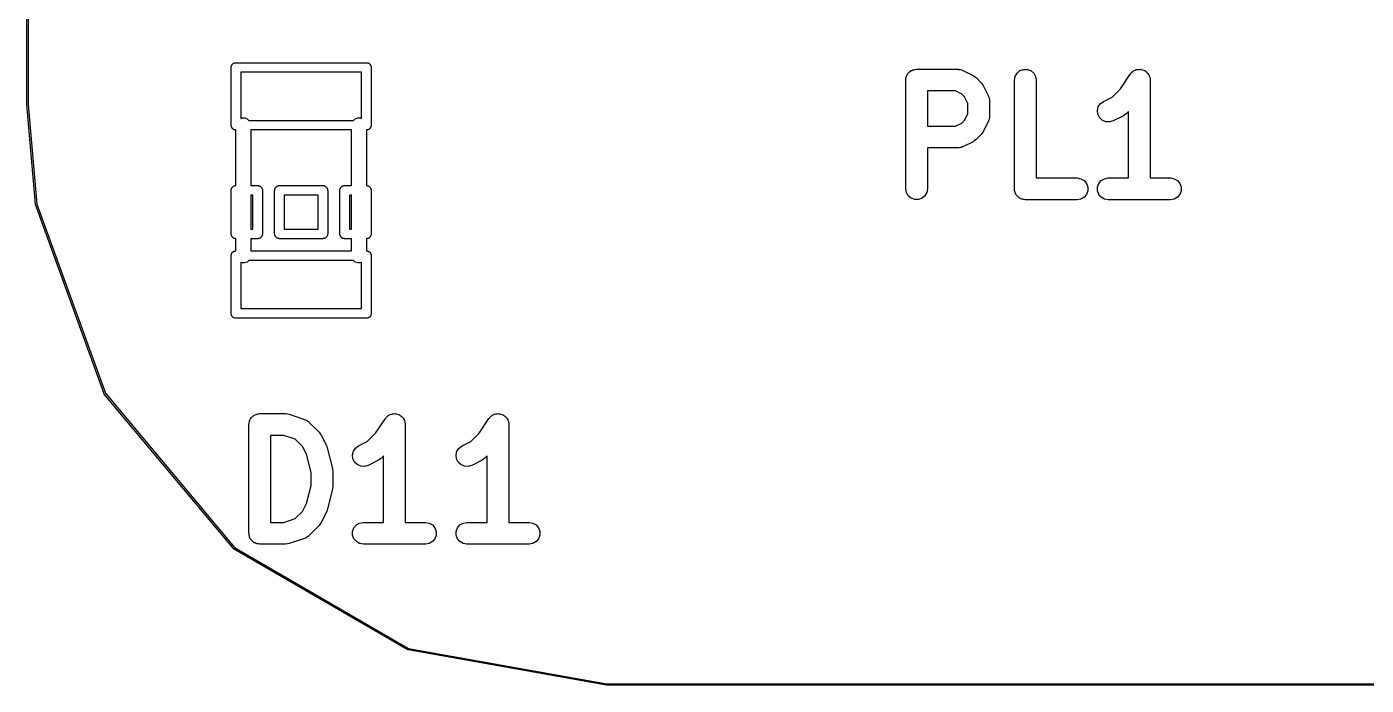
# Model space of a CAD drawing. Extents: x 69.6 to 139.6, y -158 to -61.
# Drawn here: x 76.58 to 85.82, y -158.04 to -153.5 of the extents above; entities that cross this region are included whole.
import ezdxf

# ---------------------------------------------------------------- set-up
doc = ezdxf.new("R2010")
doc.units = 0
doc.header["$MEASUREMENT"] = 0
doc.layers.add('BLACK', color=7, linetype='CONTINUOUS')

msp = doc.modelspace()

# ---------------------------------------------------------------- linework, layer by layer
at = {"layer": 'Black'}
for p, q in [((76.5833, -154.032), (76.5833, -152.032)), ((76.5933, -152.032), (76.5933, -154.032)), ((77.9987, -153.758), (78.0001, -153.755)), ((78.0001, -153.755), (78.0023, -153.754)), ((78.0023, -153.754), (78.0042, -153.751)), ((78.0042, -153.751), (78.0067, -153.75)), ((78.0067, -153.75), (78.0089, -153.748)), ((78.0089, -153.748), (78.0116, -153.747)), ((78.0116, -153.747), (78.0141, -153.746)), ((78.0141, -153.746), (78.017, -153.745)), ((78.017, -153.745), (78.0197, -153.744)), ((78.0197, -153.744), (78.0226, -153.744)), ((78.0226, -153.744), (78.0254, -153.744)), ((78.0254, -153.744), (78.9246, -153.744)), ((78.9246, -153.744), (78.9274, -153.744)), ((78.9274, -153.744), (78.9303, -153.744)), ((78.9303, -153.744), (78.933, -153.745)), ((78.933, -153.745), (78.9359, -153.746)), ((78.9359, -153.746), (78.9384, -153.747)), ((78.9384, -153.747), (78.9411, -153.748)), ((78.9411, -153.748), (78.9433, -153.75)), ((78.9433, -153.75), (78.9458, -153.751)), ((78.9458, -153.751), (78.9477, -153.754)), ((78.9477, -153.754), (78.9499, -153.755)), ((78.9499, -153.755), (78.9513, -153.758)), ((77.9924, -153.777), (77.9929, -153.774)), ((77.9924, -154.175), (77.9924, -153.777)), ((77.9929, -153.771), (77.9939, -153.768)), ((77.9929, -153.774), (77.9929, -153.771)), ((77.9939, -153.768), (77.9944, -153.765)), ((77.9944, -153.765), (77.9958, -153.763)), ((77.9958, -153.763), (77.9968, -153.76)), ((77.9968, -153.76), (77.9987, -153.758)), ((78.8916, -153.81), (78.0584, -153.81)), ((78.0584, -153.81), (78.0584, -154.129)), ((78.8916, -154.129), (78.8916, -153.81)), ((78.9513, -153.758), (78.9532, -153.76)), ((78.9532, -153.76), (78.9542, -153.763)), ((78.9542, -153.763), (78.9556, -153.765)), ((78.9556, -153.765), (78.9561, -153.768)), ((78.9561, -153.768), (78.9571, -153.771)), ((78.9571, -153.771), (78.9571, -153.774)), ((78.9571, -153.774), (78.9576, -153.777)), ((78.9576, -153.777), (78.9576, -154.175)), ((82.644, -153.851), (82.6462, -153.845)), ((82.6462, -153.845), (82.6474, -153.839)), ((82.6474, -153.839), (82.6507, -153.833)), ((82.6507, -153.833), (82.6529, -153.827)), ((82.6529, -153.827), (82.6571, -153.822)), ((82.6571, -153.822), (82.6604, -153.816)), ((82.6604, -153.816), (82.6654, -153.812)), ((82.6654, -153.812), (82.6696, -153.807)), ((82.6696, -153.807), (82.6753, -153.804)), ((82.6753, -153.804), (82.6804, -153.799)), ((82.6804, -153.799), (82.6865, -153.797)), ((82.6865, -153.797), (82.6922, -153.794)), ((82.6922, -153.794), (82.6987, -153.793)), ((82.6987, -153.793), (82.7048, -153.79)), ((82.7048, -153.79), (82.7114, -153.79)), ((82.7114, -153.79), (82.7179, -153.789)), ((82.7179, -153.789), (83.0036, -153.789)), ((83.0036, -153.789), (83.0078, -153.79)), ((83.0078, -153.79), (83.0121, -153.79)), ((83.0121, -153.79), (83.0206, -153.792)), ((83.0206, -153.792), (83.0292, -153.794)), ((83.0292, -153.794), (83.033, -153.796)), ((83.033, -153.796), (83.0371, -153.797)), ((83.0371, -153.797), (83.1085, -153.833)), ((83.1085, -153.833), (83.1182, -153.84)), ((83.1182, -153.84), (83.128, -153.847)), ((83.128, -153.847), (83.1637, -153.883)), ((83.3929, -153.864), (83.3974, -153.839)), ((83.3974, -153.839), (83.4104, -153.816)), ((83.4104, -153.816), (83.4304, -153.799)), ((83.4304, -153.799), (83.4548, -153.79)), ((83.4548, -153.79), (83.4809, -153.79)), ((83.4809, -153.79), (83.5054, -153.799)), ((83.5054, -153.799), (83.5253, -153.816)), ((83.5253, -153.816), (83.5383, -153.839)), ((83.5383, -153.839), (83.5429, -153.864)), ((84.1239, -153.924), (84.1912, -153.823)), ((84.1912, -153.823), (84.194, -153.82)), ((84.194, -153.82), (84.1961, -153.816)), ((84.1961, -153.816), (84.203, -153.81)), ((84.203, -153.81), (84.2092, -153.804)), ((84.2092, -153.804), (84.2129, -153.802)), ((84.2129, -153.802), (84.2161, -153.799)), ((84.2161, -153.799), (84.2245, -153.796)), ((84.2245, -153.796), (84.2325, -153.792)), ((84.2325, -153.792), (84.2366, -153.792)), ((84.2366, -153.792), (84.2405, -153.79)), ((84.2405, -153.79), (84.2495, -153.79)), ((84.2495, -153.79), (84.2584, -153.789)), ((84.2584, -153.789), (84.2624, -153.79)), ((84.2624, -153.79), (84.2666, -153.79)), ((84.2666, -153.79), (84.275, -153.793)), ((84.275, -153.793), (84.2837, -153.796)), ((84.2837, -153.796), (84.2872, -153.798)), ((84.2872, -153.798), (84.2911, -153.799)), ((84.2911, -153.799), (84.2979, -153.805)), ((84.2979, -153.805), (84.3054, -153.81)), ((84.3054, -153.81), (84.3078, -153.813)), ((84.3078, -153.813), (84.311, -153.816)), ((84.311, -153.816), (84.3155, -153.824)), ((84.3155, -153.824), (84.3208, -153.831)), ((84.3208, -153.831), (84.322, -153.835)), ((84.322, -153.835), (84.324, -153.839)), ((84.324, -153.839), (84.3256, -153.847)), ((84.3256, -153.847), (84.3281, -153.856)), ((82.6429, -153.864), (82.644, -153.858)), ((82.6429, -154.614), (82.6429, -153.864)), ((82.644, -153.858), (82.644, -153.851)), ((82.9859, -153.939), (82.7929, -153.939)), ((82.7929, -153.939), (82.7929, -154.182)), ((83.0306, -153.962), (82.9859, -153.939)), ((83.1637, -153.883), (83.1706, -153.893)), ((83.1706, -153.893), (83.1778, -153.902)), ((83.1778, -153.902), (83.2135, -153.974)), ((83.3929, -154.614), (83.3929, -153.864)), ((83.5429, -153.864), (83.5429, -154.539)), ((84.0663, -153.981), (84.1239, -153.924)), ((84.3281, -153.856), (84.3278, -153.86)), ((84.3278, -153.86), (84.3286, -153.864)), ((84.3286, -153.864), (84.3286, -154.539)), ((76.6428, -154.72), (76.5833, -154.032)), ((76.5833, -154.032), (76.5833, -154.032)), ((76.5833, -154.032), (76.5833, -154.032)), ((76.5933, -154.032), (76.6527, -154.719)), ((83.0491, -153.98), (83.0306, -153.962)), ((83.0714, -154.025), (83.0491, -153.98)), ((83.0714, -154.097), (83.0714, -154.025)), ((83.2135, -153.974), (83.2147, -153.978)), ((83.2147, -153.978), (83.2169, -153.981)), ((83.2169, -153.981), (83.2184, -153.99)), ((83.2184, -153.99), (83.2209, -153.999)), ((83.2209, -153.999), (83.2207, -154.003)), ((83.2207, -154.003), (83.2214, -154.007)), ((83.2214, -154.007), (83.2214, -154.114)), ((83.9705, -154.049), (83.9848, -154.027)), ((83.9848, -154.027), (84.0057, -154.011)), ((84.0057, -154.011), (84.0663, -153.981)), ((78.0584, -154.129), (78.0674, -154.125)), ((78.0674, -154.125), (78.085, -154.125)), ((78.085, -154.125), (78.1016, -154.131)), ((78.8484, -154.131), (78.865, -154.125)), ((78.865, -154.125), (78.8826, -154.125)), ((78.8826, -154.125), (78.8916, -154.129)), ((83.0491, -154.141), (83.0714, -154.097)), ((83.2209, -154.123), (83.2184, -154.131)), ((83.2214, -154.114), (83.2207, -154.119)), ((83.2207, -154.119), (83.2209, -154.123)), ((83.9644, -154.074), (83.9705, -154.049)), ((83.9674, -154.1), (83.9644, -154.074)), ((83.979, -154.123), (83.9674, -154.1)), ((83.998, -154.141), (83.979, -154.123)), ((84.1443, -154.11), (84.0728, -154.146)), ((84.1539, -154.103), (84.1443, -154.11)), ((84.1637, -154.096), (84.1539, -154.103)), ((84.1786, -154.081), (84.1637, -154.096)), ((84.1786, -154.539), (84.1786, -154.081)), ((77.9929, -154.178), (77.9924, -154.175)), ((77.9929, -154.181), (77.9929, -154.178)), ((77.9939, -154.184), (77.9929, -154.181)), ((77.9944, -154.187), (77.9939, -154.184)), ((77.9958, -154.189), (77.9944, -154.187)), ((77.9968, -154.192), (77.9958, -154.189)), ((77.9987, -154.194), (77.9968, -154.192)), ((78.0001, -154.197), (77.9987, -154.194)), ((78.0023, -154.199), (78.0001, -154.197)), ((78.0042, -154.201), (78.0023, -154.199)), ((78.0067, -154.202), (78.0042, -154.201)), ((78.0089, -154.204), (78.0067, -154.202)), ((78.0116, -154.205), (78.0089, -154.204)), ((78.0141, -154.206), (78.0116, -154.205)), ((78.017, -154.207), (78.0141, -154.206)), ((78.0197, -154.208), (78.017, -154.207)), ((78.0226, -154.208), (78.0197, -154.208)), ((78.0254, -154.208), (78.0226, -154.208)), ((78.0254, -154.592), (78.0254, -154.208)), ((78.1016, -154.131), (78.1147, -154.142)), ((78.1147, -154.142), (78.8353, -154.142)), ((78.823, -154.208), (78.127, -154.208)), ((78.127, -154.208), (78.127, -154.592)), ((78.823, -154.592), (78.823, -154.208)), ((78.8353, -154.142), (78.8484, -154.131)), ((78.9274, -154.208), (78.9246, -154.208)), ((78.9246, -154.208), (78.9246, -154.592)), ((78.9303, -154.208), (78.9274, -154.208)), ((78.933, -154.207), (78.9303, -154.208)), ((78.9359, -154.206), (78.933, -154.207)), ((78.9384, -154.205), (78.9359, -154.206)), ((78.9411, -154.204), (78.9384, -154.205)), ((78.9433, -154.202), (78.9411, -154.204)), ((78.9458, -154.201), (78.9433, -154.202)), ((78.9477, -154.199), (78.9458, -154.201)), ((78.9499, -154.197), (78.9477, -154.199)), ((78.9513, -154.194), (78.9499, -154.197)), ((78.9532, -154.192), (78.9513, -154.194)), ((78.9542, -154.189), (78.9532, -154.192)), ((78.9556, -154.187), (78.9542, -154.189)), ((78.9561, -154.184), (78.9556, -154.187)), ((78.9571, -154.181), (78.9561, -154.184)), ((78.9576, -154.175), (78.9571, -154.178)), ((78.9571, -154.178), (78.9571, -154.181)), ((82.7929, -154.182), (82.9859, -154.182)), ((82.9859, -154.182), (83.0306, -154.16)), ((83.0306, -154.16), (83.0491, -154.141)), ((83.2135, -154.148), (83.1778, -154.219)), ((83.2147, -154.144), (83.2135, -154.148)), ((83.2169, -154.14), (83.2147, -154.144)), ((83.2184, -154.131), (83.2169, -154.14)), ((84.0219, -154.152), (83.998, -154.141)), ((84.0479, -154.153), (84.0219, -154.152)), ((84.0728, -154.146), (84.0479, -154.153)), ((83.1085, -154.289), (83.0371, -154.324)), ((83.1182, -154.281), (83.1085, -154.289)), ((83.128, -154.274), (83.1182, -154.281)), ((83.1637, -154.239), (83.128, -154.274)), ((83.1706, -154.229), (83.1637, -154.239)), ((83.1778, -154.219), (83.1706, -154.229)), ((83.0036, -154.332), (82.7929, -154.332)), ((82.7929, -154.332), (82.7929, -154.614)), ((83.0078, -154.331), (83.0036, -154.332)), ((83.0121, -154.332), (83.0078, -154.331)), ((83.0206, -154.329), (83.0121, -154.332)), ((83.0292, -154.328), (83.0206, -154.329)), ((83.033, -154.325), (83.0292, -154.328)), ((83.0371, -154.324), (83.033, -154.325)), ((83.5429, -154.539), (83.825, -154.539)), ((83.825, -154.539), (83.8507, -154.544)), ((83.8507, -154.544), (83.8732, -154.557)), ((83.8732, -154.557), (83.89, -154.577)), ((83.89, -154.577), (83.8989, -154.601)), ((83.9654, -154.601), (83.9743, -154.577)), ((83.9743, -154.577), (83.9911, -154.557)), ((83.9911, -154.557), (84.0136, -154.544)), ((84.0136, -154.544), (84.0393, -154.539)), ((84.0393, -154.539), (84.1786, -154.539)), ((84.3286, -154.539), (84.4679, -154.539)), ((84.4679, -154.539), (84.4935, -154.544)), ((84.4935, -154.544), (84.5161, -154.557)), ((84.5161, -154.557), (84.5328, -154.577)), ((84.5328, -154.577), (84.5417, -154.601)), ((77.9924, -154.625), (77.9929, -154.622)), ((77.9924, -154.925), (77.9924, -154.625)), ((77.9929, -154.619), (77.9939, -154.617)), ((77.9929, -154.622), (77.9929, -154.619)), ((77.9939, -154.617), (77.9944, -154.614)), ((77.9944, -154.614), (77.9958, -154.611)), ((77.9958, -154.611), (77.9968, -154.608)), ((77.9968, -154.608), (77.9987, -154.606)), ((77.9987, -154.606), (78.0001, -154.604)), ((78.0001, -154.604), (78.0023, -154.602)), ((78.0023, -154.602), (78.0042, -154.6)), ((78.0042, -154.6), (78.0067, -154.598)), ((78.0067, -154.598), (78.0089, -154.596)), ((78.0089, -154.596), (78.0116, -154.595)), ((78.0116, -154.595), (78.0141, -154.594)), ((78.0141, -154.594), (78.017, -154.593)), ((78.017, -154.593), (78.0197, -154.592)), ((78.0197, -154.592), (78.0226, -154.592)), ((78.0226, -154.592), (78.0254, -154.592)), ((78.127, -154.592), (78.1753, -154.592)), ((78.1423, -154.658), (78.127, -154.658)), ((78.127, -154.658), (78.127, -154.892)), ((78.1423, -154.892), (78.1423, -154.658)), ((78.1753, -154.592), (78.1781, -154.592)), ((78.1781, -154.592), (78.181, -154.592)), ((78.181, -154.592), (78.1837, -154.593)), ((78.1837, -154.593), (78.1866, -154.594)), ((78.1866, -154.594), (78.1891, -154.595)), ((78.1891, -154.595), (78.1918, -154.596)), ((78.1918, -154.596), (78.194, -154.598)), ((78.194, -154.598), (78.1965, -154.6)), ((78.1965, -154.6), (78.1984, -154.602)), ((78.1984, -154.602), (78.2006, -154.604)), ((78.2006, -154.604), (78.202, -154.606)), ((78.202, -154.606), (78.2039, -154.608)), ((78.2039, -154.608), (78.2049, -154.611)), ((78.2049, -154.611), (78.2063, -154.614)), ((78.2063, -154.614), (78.2068, -154.617)), ((78.2068, -154.617), (78.2078, -154.619)), ((78.2078, -154.619), (78.2078, -154.622)), ((78.2078, -154.622), (78.2083, -154.625)), ((78.2083, -154.625), (78.2083, -154.925)), ((78.2921, -154.625), (78.2926, -154.622)), ((78.2921, -154.925), (78.2921, -154.625)), ((78.2926, -154.619), (78.2936, -154.617)), ((78.2926, -154.622), (78.2926, -154.619)), ((78.2936, -154.617), (78.2941, -154.614)), ((78.2941, -154.614), (78.2956, -154.611)), ((78.2956, -154.611), (78.2965, -154.608)), ((78.2965, -154.608), (78.2984, -154.606)), ((78.2984, -154.606), (78.2998, -154.604)), ((78.2998, -154.604), (78.3021, -154.602)), ((78.3021, -154.602), (78.3039, -154.6)), ((78.3039, -154.6), (78.3064, -154.598)), ((78.3064, -154.598), (78.3086, -154.596)), ((78.3086, -154.596), (78.3113, -154.595)), ((78.3113, -154.595), (78.3138, -154.594)), ((78.3138, -154.594), (78.3167, -154.593)), ((78.3167, -154.593), (78.3194, -154.592)), ((78.3194, -154.592), (78.3223, -154.592)), ((78.3223, -154.592), (78.3251, -154.592)), ((78.3251, -154.592), (78.6249, -154.592)), ((78.5918, -154.658), (78.3582, -154.658)), ((78.3582, -154.658), (78.3582, -154.892)), ((78.5918, -154.892), (78.5918, -154.658)), ((78.6249, -154.592), (78.6277, -154.592)), ((78.6277, -154.592), (78.6306, -154.592)), ((78.6306, -154.592), (78.6333, -154.593)), ((78.6333, -154.593), (78.6362, -154.594)), ((78.6362, -154.594), (78.6387, -154.595)), ((78.6387, -154.595), (78.6414, -154.596)), ((78.6414, -154.596), (78.6436, -154.598)), ((78.6436, -154.598), (78.6461, -154.6)), ((78.6461, -154.6), (78.6479, -154.602)), ((78.6479, -154.602), (78.6502, -154.604)), ((78.6502, -154.604), (78.6516, -154.606)), ((78.6516, -154.606), (78.6535, -154.608)), ((78.6535, -154.608), (78.6544, -154.611)), ((78.6544, -154.611), (78.6559, -154.614)), ((78.6559, -154.614), (78.6564, -154.617)), ((78.6564, -154.617), (78.6574, -154.619)), ((78.6574, -154.619), (78.6574, -154.622)), ((78.6574, -154.622), (78.6579, -154.625)), ((78.6579, -154.625), (78.6579, -154.925)), ((78.7417, -154.625), (78.7422, -154.622)), ((78.7417, -154.925), (78.7417, -154.625)), ((78.7422, -154.619), (78.7432, -154.617)), ((78.7422, -154.622), (78.7422, -154.619)), ((78.7432, -154.617), (78.7437, -154.614)), ((78.7437, -154.614), (78.7451, -154.611)), ((78.7451, -154.611), (78.7461, -154.608)), ((78.7461, -154.608), (78.748, -154.606)), ((78.748, -154.606), (78.7494, -154.604)), ((78.7494, -154.604), (78.7516, -154.602)), ((78.7516, -154.602), (78.7535, -154.6)), ((78.7535, -154.6), (78.756, -154.598)), ((78.756, -154.598), (78.7582, -154.596)), ((78.7582, -154.596), (78.7609, -154.595)), ((78.7609, -154.595), (78.7634, -154.594)), ((78.7634, -154.594), (78.7663, -154.593)), ((78.7663, -154.593), (78.769, -154.592)), ((78.769, -154.592), (78.7719, -154.592)), ((78.7719, -154.592), (78.7747, -154.592)), ((78.7747, -154.592), (78.823, -154.592)), ((78.823, -154.658), (78.8077, -154.658)), ((78.8077, -154.658), (78.8077, -154.892)), ((78.823, -154.892), (78.823, -154.658)), ((78.9246, -154.592), (78.9274, -154.592)), ((78.9274, -154.592), (78.9303, -154.592)), ((78.9303, -154.592), (78.933, -154.593)), ((78.933, -154.593), (78.9359, -154.594)), ((78.9359, -154.594), (78.9384, -154.595)), ((78.9384, -154.595), (78.9411, -154.596)), ((78.9411, -154.596), (78.9433, -154.598)), ((78.9433, -154.598), (78.9458, -154.6)), ((78.9458, -154.6), (78.9477, -154.602)), ((78.9477, -154.602), (78.9499, -154.604)), ((78.9499, -154.604), (78.9513, -154.606)), ((78.9513, -154.606), (78.9532, -154.608)), ((78.9532, -154.608), (78.9542, -154.611)), ((78.9542, -154.611), (78.9556, -154.614)), ((78.9556, -154.614), (78.9561, -154.617)), ((78.9561, -154.617), (78.9571, -154.619)), ((78.9571, -154.619), (78.9571, -154.622)), ((78.9571, -154.622), (78.9576, -154.625)), ((78.9576, -154.625), (78.9576, -154.925)), ((82.6474, -154.64), (82.6429, -154.614)), ((82.6604, -154.662), (82.6474, -154.64)), ((82.6804, -154.679), (82.6604, -154.662)), ((82.7048, -154.688), (82.6804, -154.679)), ((82.7554, -154.679), (82.7309, -154.688)), ((82.7753, -154.662), (82.7554, -154.679)), ((82.7883, -154.64), (82.7753, -154.662)), ((82.7929, -154.614), (82.7883, -154.64)), ((83.394, -154.621), (83.3929, -154.614)), ((83.394, -154.627), (83.394, -154.621)), ((83.3962, -154.633), (83.394, -154.627)), ((83.3974, -154.64), (83.3962, -154.633)), ((83.4007, -154.646), (83.3974, -154.64)), ((83.4029, -154.652), (83.4007, -154.646)), ((83.4071, -154.657), (83.4029, -154.652)), ((83.4104, -154.662), (83.4071, -154.657)), ((83.4154, -154.667), (83.4104, -154.662)), ((83.4196, -154.672), (83.4154, -154.667)), ((83.4253, -154.675), (83.4196, -154.672)), ((83.4304, -154.679), (83.4253, -154.675)), ((83.4365, -154.681), (83.4304, -154.679)), ((83.8732, -154.672), (83.8507, -154.685)), ((83.89, -154.652), (83.8732, -154.672)), ((83.8989, -154.627), (83.89, -154.652)), ((83.8989, -154.601), (83.8989, -154.627)), ((83.9654, -154.627), (83.9654, -154.601)), ((83.9743, -154.652), (83.9654, -154.627)), ((83.9911, -154.672), (83.9743, -154.652)), ((84.0136, -154.685), (83.9911, -154.672)), ((84.5161, -154.672), (84.4935, -154.685)), ((84.5328, -154.652), (84.5161, -154.672)), ((84.5417, -154.627), (84.5328, -154.652)), ((84.5417, -154.601), (84.5417, -154.627)), ((76.643, -154.721), (76.6428, -154.72)), ((76.6431, -154.721), (76.643, -154.721)), ((77.116, -156.028), (76.6431, -154.721)), ((76.6527, -154.719), (77.1251, -156.023)), ((82.7309, -154.688), (82.7048, -154.688)), ((83.4422, -154.685), (83.4365, -154.681)), ((83.4487, -154.686), (83.4422, -154.685)), ((83.4548, -154.688), (83.4487, -154.686)), ((83.4614, -154.688), (83.4548, -154.688)), ((83.4679, -154.689), (83.4614, -154.688)), ((83.825, -154.689), (83.4679, -154.689)), ((83.8507, -154.685), (83.825, -154.689)), ((84.0393, -154.689), (84.0136, -154.685)), ((84.4679, -154.689), (84.0393, -154.689)), ((84.4935, -154.685), (84.4679, -154.689)), ((77.9929, -154.928), (77.9924, -154.925)), ((77.9929, -154.93), (77.9929, -154.928)), ((77.9939, -154.933), (77.9929, -154.93)), ((77.9944, -154.936), (77.9939, -154.933)), ((77.9958, -154.939), (77.9944, -154.936)), ((77.9968, -154.941), (77.9958, -154.939)), ((77.9987, -154.943), (77.9968, -154.941)), ((78.0001, -154.946), (77.9987, -154.943)), ((78.0023, -154.948), (78.0001, -154.946)), ((78.0042, -154.95), (78.0023, -154.948)), ((78.0067, -154.951), (78.0042, -154.95)), ((78.0089, -154.953), (78.0067, -154.951)), ((78.0116, -154.954), (78.0089, -154.953)), ((78.0141, -154.956), (78.0116, -154.954)), ((78.017, -154.956), (78.0141, -154.956)), ((78.0197, -154.957), (78.017, -154.956)), ((78.127, -154.892), (78.1423, -154.892)), ((78.1837, -154.956), (78.181, -154.957)), ((78.1866, -154.956), (78.1837, -154.956)), ((78.1891, -154.954), (78.1866, -154.956)), ((78.1918, -154.953), (78.1891, -154.954)), ((78.194, -154.951), (78.1918, -154.953)), ((78.1965, -154.95), (78.194, -154.951)), ((78.1984, -154.948), (78.1965, -154.95)), ((78.2006, -154.946), (78.1984, -154.948)), ((78.202, -154.943), (78.2006, -154.946)), ((78.2039, -154.941), (78.202, -154.943)), ((78.2049, -154.939), (78.2039, -154.941)), ((78.2063, -154.936), (78.2049, -154.939)), ((78.2068, -154.933), (78.2063, -154.936)), ((78.2078, -154.93), (78.2068, -154.933)), ((78.2083, -154.925), (78.2078, -154.928)), ((78.2078, -154.928), (78.2078, -154.93)), ((78.2926, -154.928), (78.2921, -154.925)), ((78.2926, -154.93), (78.2926, -154.928)), ((78.2936, -154.933), (78.2926, -154.93)), ((78.2941, -154.936), (78.2936, -154.933)), ((78.2956, -154.939), (78.2941, -154.936)), ((78.2965, -154.941), (78.2956, -154.939)), ((78.2984, -154.943), (78.2965, -154.941)), ((78.2998, -154.946), (78.2984, -154.943)), ((78.3021, -154.948), (78.2998, -154.946)), ((78.3039, -154.95), (78.3021, -154.948)), ((78.3064, -154.951), (78.3039, -154.95)), ((78.3086, -154.953), (78.3064, -154.951)), ((78.3113, -154.954), (78.3086, -154.953)), ((78.3138, -154.956), (78.3113, -154.954)), ((78.3167, -154.956), (78.3138, -154.956)), ((78.3194, -154.957), (78.3167, -154.956)), ((78.3582, -154.892), (78.5918, -154.892)), ((78.6333, -154.956), (78.6306, -154.957)), ((78.6362, -154.956), (78.6333, -154.956)), ((78.6387, -154.954), (78.6362, -154.956)), ((78.6414, -154.953), (78.6387, -154.954)), ((78.6436, -154.951), (78.6414, -154.953)), ((78.6461, -154.95), (78.6436, -154.951)), ((78.6479, -154.948), (78.6461, -154.95)), ((78.6502, -154.946), (78.6479, -154.948)), ((78.6516, -154.943), (78.6502, -154.946)), ((78.6535, -154.941), (78.6516, -154.943)), ((78.6544, -154.939), (78.6535, -154.941)), ((78.6559, -154.936), (78.6544, -154.939)), ((78.6564, -154.933), (78.6559, -154.936)), ((78.6574, -154.93), (78.6564, -154.933)), ((78.6579, -154.925), (78.6574, -154.928)), ((78.6574, -154.928), (78.6574, -154.93)), ((78.7422, -154.928), (78.7417, -154.925)), ((78.7422, -154.93), (78.7422, -154.928)), ((78.7432, -154.933), (78.7422, -154.93)), ((78.7437, -154.936), (78.7432, -154.933)), ((78.7451, -154.939), (78.7437, -154.936)), ((78.7461, -154.941), (78.7451, -154.939)), ((78.748, -154.943), (78.7461, -154.941)), ((78.7494, -154.946), (78.748, -154.943)), ((78.7516, -154.948), (78.7494, -154.946)), ((78.7535, -154.95), (78.7516, -154.948)), ((78.756, -154.951), (78.7535, -154.95)), ((78.7582, -154.953), (78.756, -154.951)), ((78.7609, -154.954), (78.7582, -154.953)), ((78.7634, -154.956), (78.7609, -154.954)), ((78.7663, -154.956), (78.7634, -154.956)), ((78.769, -154.957), (78.7663, -154.956)), ((78.8077, -154.892), (78.823, -154.892)), ((78.933, -154.956), (78.9303, -154.957)), ((78.9359, -154.956), (78.933, -154.956)), ((78.9384, -154.954), (78.9359, -154.956)), ((78.9411, -154.953), (78.9384, -154.954)), ((78.9433, -154.951), (78.9411, -154.953)), ((78.9458, -154.95), (78.9433, -154.951)), ((78.9477, -154.948), (78.9458, -154.95)), ((78.9499, -154.946), (78.9477, -154.948)), ((78.9513, -154.943), (78.9499, -154.946)), ((78.9532, -154.941), (78.9513, -154.943)), ((78.9542, -154.939), (78.9532, -154.941)), ((78.9556, -154.936), (78.9542, -154.939)), ((78.9561, -154.933), (78.9556, -154.936)), ((78.9571, -154.93), (78.9561, -154.933)), ((78.9576, -154.925), (78.9571, -154.928)), ((78.9571, -154.928), (78.9571, -154.93)), ((78.0042, -155.049), (78.0067, -155.048)), ((78.0067, -155.048), (78.0089, -155.046)), ((78.0089, -155.046), (78.0116, -155.045)), ((78.0116, -155.045), (78.0141, -155.044)), ((78.0141, -155.044), (78.017, -155.043)), ((78.017, -155.043), (78.0197, -155.042)), ((78.0226, -154.957), (78.0197, -154.957)), ((78.0197, -155.042), (78.0226, -155.042)), ((78.0254, -154.958), (78.0226, -154.957)), ((78.0226, -155.042), (78.0254, -155.042)), ((78.0254, -155.042), (78.0254, -154.958)), ((78.1753, -154.958), (78.127, -154.958)), ((78.127, -154.958), (78.127, -155.042)), ((78.127, -155.042), (78.823, -155.042)), ((78.1781, -154.957), (78.1753, -154.958)), ((78.181, -154.957), (78.1781, -154.957)), ((78.3223, -154.957), (78.3194, -154.957)), ((78.3251, -154.958), (78.3223, -154.957)), ((78.6249, -154.958), (78.3251, -154.958)), ((78.6277, -154.957), (78.6249, -154.958)), ((78.6306, -154.957), (78.6277, -154.957)), ((78.7719, -154.957), (78.769, -154.957)), ((78.7747, -154.958), (78.7719, -154.957)), ((78.823, -154.958), (78.7747, -154.958)), ((78.823, -155.042), (78.823, -154.958)), ((78.9274, -154.957), (78.9246, -154.958)), ((78.9246, -154.958), (78.9246, -155.042)), ((78.9246, -155.042), (78.9274, -155.042)), ((78.9303, -154.957), (78.9274, -154.957)), ((78.9274, -155.042), (78.9303, -155.042)), ((78.9303, -155.042), (78.933, -155.043)), ((78.933, -155.043), (78.9359, -155.044)), ((78.9359, -155.044), (78.9384, -155.045)), ((78.9384, -155.045), (78.9411, -155.046)), ((78.9411, -155.046), (78.9433, -155.048)), ((78.9433, -155.048), (78.9458, -155.049)), ((77.9924, -155.075), (77.9929, -155.072)), ((77.9924, -155.473), (77.9924, -155.075)), ((77.9929, -155.069), (77.9939, -155.066)), ((77.9929, -155.072), (77.9929, -155.069)), ((77.9939, -155.066), (77.9944, -155.063)), ((77.9944, -155.063), (77.9958, -155.061)), ((77.9958, -155.061), (77.9968, -155.058)), ((77.9968, -155.058), (77.9987, -155.056)), ((77.9987, -155.056), (78.0001, -155.053)), ((78.0001, -155.053), (78.0023, -155.051)), ((78.0023, -155.051), (78.0042, -155.049)), ((78.0674, -155.125), (78.0584, -155.121)), ((78.0584, -155.121), (78.0584, -155.44)), ((78.085, -155.125), (78.0674, -155.125)), ((78.1016, -155.119), (78.085, -155.125)), ((78.1147, -155.108), (78.1016, -155.119)), ((78.8353, -155.108), (78.1147, -155.108)), ((78.8484, -155.119), (78.8353, -155.108)), ((78.865, -155.125), (78.8484, -155.119)), ((78.8826, -155.125), (78.865, -155.125)), ((78.8916, -155.121), (78.8826, -155.125)), ((78.8916, -155.44), (78.8916, -155.121)), ((78.9458, -155.049), (78.9477, -155.051)), ((78.9477, -155.051), (78.9499, -155.053)), ((78.9499, -155.053), (78.9513, -155.056)), ((78.9513, -155.056), (78.9532, -155.058)), ((78.9532, -155.058), (78.9542, -155.061)), ((78.9542, -155.061), (78.9556, -155.063)), ((78.9556, -155.063), (78.9561, -155.066)), ((78.9561, -155.066), (78.9571, -155.069)), ((78.9571, -155.069), (78.9571, -155.072)), ((78.9571, -155.072), (78.9576, -155.075)), ((78.9576, -155.075), (78.9576, -155.473)), ((77.9929, -155.476), (77.9924, -155.473)), ((77.9929, -155.479), (77.9929, -155.476)), ((77.9939, -155.482), (77.9929, -155.479)), ((77.9944, -155.485), (77.9939, -155.482)), ((77.9958, -155.487), (77.9944, -155.485)), ((77.9968, -155.49), (77.9958, -155.487)), ((77.9987, -155.492), (77.9968, -155.49)), ((78.0001, -155.495), (77.9987, -155.492)), ((78.0023, -155.496), (78.0001, -155.495)), ((78.0042, -155.499), (78.0023, -155.496)), ((78.0067, -155.5), (78.0042, -155.499)), ((78.0089, -155.502), (78.0067, -155.5)), ((78.0116, -155.503), (78.0089, -155.502)), ((78.0141, -155.504), (78.0116, -155.503)), ((78.017, -155.505), (78.0141, -155.504)), ((78.0197, -155.506), (78.017, -155.505)), ((78.0226, -155.506), (78.0197, -155.506)), ((78.0254, -155.506), (78.0226, -155.506)), ((78.9246, -155.506), (78.0254, -155.506)), ((78.0584, -155.44), (78.8916, -155.44)), ((78.9274, -155.506), (78.9246, -155.506)), ((78.9303, -155.506), (78.9274, -155.506)), ((78.933, -155.505), (78.9303, -155.506)), ((78.9359, -155.504), (78.933, -155.505)), ((78.9384, -155.503), (78.9359, -155.504)), ((78.9411, -155.502), (78.9384, -155.503)), ((78.9433, -155.5), (78.9411, -155.502)), ((78.9458, -155.499), (78.9433, -155.5)), ((78.9477, -155.496), (78.9458, -155.499)), ((78.9499, -155.495), (78.9477, -155.496)), ((78.9513, -155.492), (78.9499, -155.495)), ((78.9532, -155.49), (78.9513, -155.492)), ((78.9542, -155.487), (78.9532, -155.49)), ((78.9556, -155.485), (78.9542, -155.487)), ((78.9561, -155.482), (78.9556, -155.485)), ((78.9571, -155.479), (78.9561, -155.482)), ((78.9576, -155.473), (78.9571, -155.476)), ((78.9571, -155.476), (78.9571, -155.479)), ((77.1168, -156.029), (77.116, -156.028)), ((78.0079, -157.095), (77.1168, -156.029)), ((77.1251, -156.023), (78.015, -157.088)), ((78.1143, -156.239), (78.1154, -156.233)), ((78.1143, -156.989), (78.1143, -156.239)), ((78.1154, -156.226), (78.1177, -156.22)), ((78.1154, -156.233), (78.1154, -156.226)), ((78.1177, -156.22), (78.1188, -156.214)), ((78.1188, -156.214), (78.1221, -156.208)), ((78.1221, -156.208), (78.1243, -156.202)), ((78.1243, -156.202), (78.1286, -156.197)), ((78.1286, -156.197), (78.1318, -156.191)), ((78.1318, -156.191), (78.1369, -156.187)), ((78.1369, -156.187), (78.1411, -156.182)), ((78.1411, -156.182), (78.1468, -156.179)), ((78.1468, -156.179), (78.1518, -156.174)), ((78.1518, -156.174), (78.158, -156.172)), ((78.158, -156.172), (78.1636, -156.169)), ((78.1636, -156.169), (78.1701, -156.168)), ((78.1701, -156.168), (78.1763, -156.165)), ((78.1763, -156.165), (78.1828, -156.165)), ((78.1828, -156.165), (78.1893, -156.164)), ((78.1893, -156.164), (78.3679, -156.164)), ((78.3679, -156.164), (78.3797, -156.166)), ((78.3797, -156.166), (78.3916, -156.168)), ((78.3916, -156.168), (78.4987, -156.204)), ((78.4987, -156.204), (78.5025, -156.206)), ((78.5025, -156.206), (78.5067, -156.207)), ((78.5067, -156.207), (78.5139, -156.212)), ((78.5139, -156.212), (78.5216, -156.216)), ((78.5216, -156.216), (78.5245, -156.219)), ((78.5245, -156.219), (78.528, -156.222)), ((78.528, -156.222), (78.5995, -156.293)), ((78.9881, -156.299), (79.0555, -156.198)), ((79.0555, -156.198), (79.0583, -156.195)), ((79.0583, -156.195), (79.0604, -156.191)), ((79.0604, -156.191), (79.0673, -156.185)), ((79.0673, -156.185), (79.0734, -156.179)), ((79.0734, -156.179), (79.0772, -156.177)), ((79.0772, -156.177), (79.0804, -156.174)), ((79.0804, -156.174), (79.0888, -156.171)), ((79.0888, -156.171), (79.0968, -156.167)), ((79.0968, -156.167), (79.1009, -156.167)), ((79.1009, -156.167), (79.1048, -156.165)), ((79.1048, -156.165), (79.1138, -156.165)), ((79.1138, -156.165), (79.1227, -156.164)), ((79.1227, -156.164), (79.1267, -156.165)), ((79.1267, -156.165), (79.1309, -156.165)), ((79.1309, -156.165), (79.1393, -156.168)), ((79.1393, -156.168), (79.148, -156.171)), ((79.148, -156.171), (79.1514, -156.173)), ((79.1514, -156.173), (79.1554, -156.174)), ((79.1554, -156.174), (79.1622, -156.18)), ((79.1622, -156.18), (79.1697, -156.185)), ((79.1697, -156.185), (79.1721, -156.188)), ((79.1721, -156.188), (79.1753, -156.191)), ((79.1753, -156.191), (79.1798, -156.199)), ((79.1798, -156.199), (79.1851, -156.206)), ((79.1851, -156.206), (79.1863, -156.21)), ((79.1863, -156.21), (79.1883, -156.214)), ((79.1883, -156.214), (79.1899, -156.222)), ((79.1899, -156.222), (79.1924, -156.231)), ((79.1924, -156.231), (79.1921, -156.235)), ((79.1921, -156.235), (79.1929, -156.239)), ((79.1929, -156.239), (79.1929, -156.914)), ((79.7024, -156.299), (79.7697, -156.198)), ((79.7697, -156.198), (79.7726, -156.195)), ((79.7726, -156.195), (79.7747, -156.191)), ((79.7747, -156.191), (79.7815, -156.185)), ((79.7815, -156.185), (79.7877, -156.179)), ((79.7877, -156.179), (79.7915, -156.177)), ((79.7915, -156.177), (79.7946, -156.174)), ((79.7946, -156.174), (79.8031, -156.171)), ((79.8031, -156.171), (79.8111, -156.167)), ((79.8111, -156.167), (79.8152, -156.167)), ((79.8152, -156.167), (79.8191, -156.165)), ((79.8191, -156.165), (79.8281, -156.165)), ((79.8281, -156.165), (79.837, -156.164)), ((79.837, -156.164), (79.841, -156.165)), ((79.841, -156.165), (79.8452, -156.165)), ((79.8452, -156.165), (79.8536, -156.168)), ((79.8536, -156.168), (79.8623, -156.171)), ((79.8623, -156.171), (79.8657, -156.173)), ((79.8657, -156.173), (79.8696, -156.174)), ((79.8696, -156.174), (79.8765, -156.18)), ((79.8765, -156.18), (79.8839, -156.185)), ((79.8839, -156.185), (79.8864, -156.188)), ((79.8864, -156.188), (79.8896, -156.191)), ((79.8896, -156.191), (79.8941, -156.199)), ((79.8941, -156.199), (79.8994, -156.206)), ((79.8994, -156.206), (79.9005, -156.21)), ((79.9005, -156.21), (79.9026, -156.214)), ((79.9026, -156.214), (79.9042, -156.222)), ((79.9042, -156.222), (79.9067, -156.231)), ((79.9067, -156.231), (79.9064, -156.235)), ((79.9064, -156.235), (79.9071, -156.239)), ((79.9071, -156.239), (79.9071, -156.914)), ((78.3557, -156.314), (78.2643, -156.314)), ((78.2643, -156.314), (78.2643, -156.914)), ((78.4345, -156.341), (78.3557, -156.314)), ((78.4848, -156.391), (78.4345, -156.341)), ((78.5995, -156.293), (78.6063, -156.303)), ((78.6063, -156.303), (78.6135, -156.313)), ((78.6135, -156.313), (78.6492, -156.384)), ((78.9306, -156.356), (78.9881, -156.299)), ((79.6449, -156.356), (79.7024, -156.299)), ((78.5114, -156.444), (78.4848, -156.391)), ((78.6492, -156.384), (78.6516, -156.392)), ((78.6516, -156.392), (78.6549, -156.4)), ((78.6549, -156.4), (78.6906, -156.543)), ((78.8287, -156.449), (78.8348, -156.424)), ((78.8348, -156.424), (78.8491, -156.402)), ((78.8491, -156.402), (78.87, -156.386)), ((78.87, -156.386), (78.9306, -156.356)), ((79.543, -156.449), (79.549, -156.424)), ((79.549, -156.424), (79.5634, -156.402)), ((79.5634, -156.402), (79.5843, -156.386)), ((79.5843, -156.386), (79.6449, -156.356)), ((78.5429, -156.57), (78.5114, -156.444)), ((78.8317, -156.475), (78.8287, -156.449)), ((78.8433, -156.498), (78.8317, -156.475)), ((78.8622, -156.516), (78.8433, -156.498)), ((78.8861, -156.527), (78.8622, -156.516)), ((78.9371, -156.521), (78.9121, -156.528)), ((79.0085, -156.485), (78.9371, -156.521)), ((79.0182, -156.478), (79.0085, -156.485)), ((79.028, -156.471), (79.0182, -156.478)), ((79.0429, -156.456), (79.028, -156.471)), ((79.0429, -156.914), (79.0429, -156.456)), ((79.546, -156.475), (79.543, -156.449)), ((79.5576, -156.498), (79.546, -156.475)), ((79.5765, -156.516), (79.5576, -156.498)), ((79.6004, -156.527), (79.5765, -156.516)), ((79.6514, -156.521), (79.6264, -156.528)), ((79.7228, -156.485), (79.6514, -156.521)), ((79.7325, -156.478), (79.7228, -156.485)), ((79.7423, -156.471), (79.7325, -156.478)), ((79.7571, -156.456), (79.7423, -156.471)), ((79.7571, -156.914), (79.7571, -156.456)), ((78.5429, -156.659), (78.5429, -156.57)), ((78.6906, -156.543), (78.6913, -156.552)), ((78.6913, -156.552), (78.6929, -156.561)), ((78.6929, -156.561), (78.6929, -156.668)), ((78.9121, -156.528), (78.8861, -156.527)), ((79.6264, -156.528), (79.6004, -156.527)), ((78.5114, -156.785), (78.5429, -156.659)), ((78.6906, -156.686), (78.6549, -156.829)), ((78.6913, -156.677), (78.6906, -156.686)), ((78.6929, -156.668), (78.6913, -156.677)), ((78.4848, -156.838), (78.5114, -156.785)), ((78.3557, -156.914), (78.4345, -156.888)), ((78.4345, -156.888), (78.4848, -156.838)), ((78.6492, -156.844), (78.6135, -156.916)), ((78.6516, -156.836), (78.6492, -156.844)), ((78.6549, -156.829), (78.6516, -156.836)), ((78.2643, -156.914), (78.3557, -156.914)), ((78.5995, -156.935), (78.528, -157.007)), ((78.6064, -156.925), (78.5995, -156.935)), ((78.6135, -156.916), (78.6064, -156.925)), ((78.8297, -156.976), (78.8386, -156.952)), ((78.8297, -157.002), (78.8297, -156.976)), ((78.8386, -156.952), (78.8554, -156.932)), ((78.8554, -156.932), (78.8779, -156.919)), ((78.8779, -156.919), (78.9036, -156.914)), ((78.9036, -156.914), (79.0429, -156.914)), ((79.1929, -156.914), (79.3321, -156.914)), ((79.3321, -156.914), (79.3578, -156.919)), ((79.3578, -156.919), (79.3804, -156.932)), ((79.3804, -156.932), (79.3971, -156.952)), ((79.3971, -156.952), (79.406, -156.976)), ((79.406, -156.976), (79.406, -157.002)), ((79.544, -156.976), (79.5529, -156.952)), ((79.544, -157.002), (79.544, -156.976)), ((79.5529, -156.952), (79.5696, -156.932)), ((79.5696, -156.932), (79.5922, -156.919)), ((79.5922, -156.919), (79.6179, -156.914)), ((79.6179, -156.914), (79.7571, -156.914)), ((79.9071, -156.914), (80.0464, -156.914)), ((80.0464, -156.914), (80.0721, -156.919)), ((80.0721, -156.919), (80.0946, -156.932)), ((80.0946, -156.932), (80.1114, -156.952)), ((80.1114, -156.952), (80.1203, -156.976)), ((80.1203, -156.976), (80.1203, -157.002)), ((78.1154, -156.996), (78.1143, -156.989)), ((78.1154, -157.002), (78.1154, -156.996)), ((78.1177, -157.008), (78.1154, -157.002)), ((78.1188, -157.015), (78.1177, -157.008)), ((78.1221, -157.021), (78.1188, -157.015)), ((78.1243, -157.027), (78.1221, -157.021)), ((78.1286, -157.032), (78.1243, -157.027)), ((78.1318, -157.037), (78.1286, -157.032)), ((78.1369, -157.042), (78.1318, -157.037)), ((78.1411, -157.047), (78.1369, -157.042)), ((78.1468, -157.05), (78.1411, -157.047)), ((78.1518, -157.054), (78.1468, -157.05)), ((78.158, -157.056), (78.1518, -157.054)), ((78.1636, -157.06), (78.158, -157.056)), ((78.1701, -157.061), (78.1636, -157.06)), ((78.1763, -157.063), (78.1701, -157.061)), ((78.1828, -157.063), (78.1763, -157.063)), ((78.1893, -157.064), (78.1828, -157.063)), ((78.3679, -157.064), (78.1893, -157.064)), ((78.3797, -157.062), (78.3679, -157.064)), ((78.3916, -157.06), (78.3797, -157.062)), ((78.4987, -157.025), (78.3916, -157.06)), ((78.5025, -157.023), (78.4987, -157.025)), ((78.5067, -157.022), (78.5025, -157.023)), ((78.5139, -157.017), (78.5067, -157.022)), ((78.5216, -157.012), (78.5139, -157.017)), ((78.5245, -157.009), (78.5216, -157.012)), ((78.528, -157.007), (78.5245, -157.009)), ((78.8386, -157.027), (78.8297, -157.002)), ((78.8554, -157.047), (78.8386, -157.027)), ((78.8779, -157.06), (78.8554, -157.047)), ((78.9036, -157.064), (78.8779, -157.06)), ((79.3321, -157.064), (78.9036, -157.064)), ((79.3578, -157.06), (79.3321, -157.064)), ((79.3804, -157.047), (79.3578, -157.06)), ((79.3971, -157.027), (79.3804, -157.047)), ((79.406, -157.002), (79.3971, -157.027)), ((79.5529, -157.027), (79.544, -157.002)), ((79.5696, -157.047), (79.5529, -157.027)), ((79.5922, -157.06), (79.5696, -157.047)), ((79.6179, -157.064), (79.5922, -157.06)), ((80.0464, -157.064), (79.6179, -157.064)), ((80.0721, -157.06), (80.0464, -157.064)), ((80.0946, -157.047), (80.0721, -157.06)), ((80.1114, -157.027), (80.0946, -157.047)), ((80.1203, -157.002), (80.1114, -157.027)), ((78.0092, -157.096), (78.0079, -157.095)), ((79.2111, -157.793), (78.0092, -157.096)), ((78.015, -157.088), (79.2154, -157.784)), ((79.212, -157.793), (79.2111, -157.793)), ((79.2127, -157.793), (79.212, -157.793)), ((80.5804, -158.037), (79.2127, -157.793)), ((79.2154, -157.784), (80.5821, -158.027)), ((80.5821, -158.037), (80.5804, -158.037)), ((80.5821, -158.027), (80.5838, -158.028)), ((80.5838, -158.036), (80.5821, -158.037)), ((80.5838, -158.028), (80.5848, -158.029)), ((80.5848, -158.036), (80.5838, -158.036)), ((80.5848, -158.029), (80.585, -158.028)), ((80.585, -158.036), (80.5848, -158.036)), ((80.585, -158.028), (80.5865, -158.027)), ((80.5865, -158.037), (80.585, -158.036)), ((80.5865, -158.027), (80.5883, -158.027)), ((80.5883, -158.037), (80.5865, -158.037)), ((80.5883, -158.027), (86.2609, -158.027)), ((86.2615, -158.037), (80.5883, -158.037))]:
    msp.add_line(p, q, dxfattribs=at)

doc.saveas('drawing.dxf')
